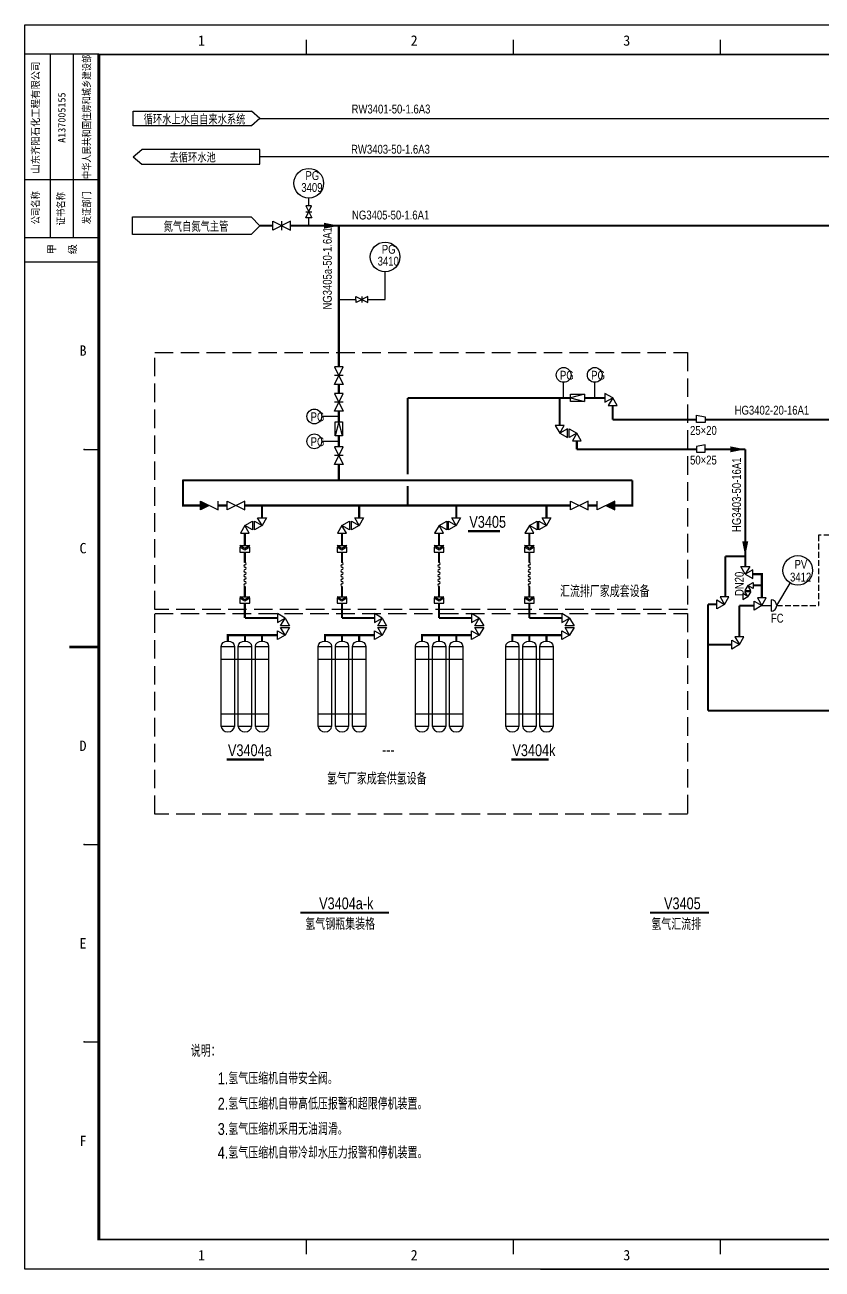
# Model space of a CAD drawing. Header units: millimetres. Extents: x 9671 to 25689, y -17516 to -2951.
# Drawn here: x 25094.9 to 25363.9, y -3496 to -3076 of the extents above; entities that cross this region are included whole.
import ezdxf
from ezdxf.enums import TextEntityAlignment as Align

# ---------------------------------------------------------------- set-up
doc = ezdxf.new("R2010")
doc.units = ezdxf.units.MM
doc.linetypes.add('DASH', pattern=[0.35, 0.25, -0.1])
for name, color, linetype in [('arrow', 7, 'Continuous'), ('DIM', 3, 'Continuous'), ('instrument', 3, 'Continuous'), ('PUB_TEXT', 7, 'Continuous'), ('PUB_TITLE', 4, 'Continuous'), ('sb', 2, 'Continuous'), ('主物料', 11, 'Continuous'), ('信号线', 6, 'DASH'), ('图层1', 1, 'Continuous'), ('图框', 4, 'Continuous')]:
    doc.layers.add(name, color=color, linetype=linetype)
doc.layers.add('放空气管', color=7, linetype='o_LINE', lineweight=30)
doc.styles.add('QSDI', font='SimSun.ttf', dxfattribs={"width": 0.8})
doc.styles.add('SEI', font='vcadtxt1.shx', dxfattribs={"width": 0.8, "bigfont": 'vcadhz.shx'})
doc.styles.add('XUE 100', font='vcadtxt1.shx', dxfattribs={"width": 0.85, "bigfont": 'vcadhz.shx'})
doc.linetypes.add('o_LINE', pattern='A,0.5,-0.2,["o",Standard,S=0.1,R=0,X=-0.1,Y=-0.05],-0.2', length=0.9)

# ---------------------------------------------------------------- blocks, each defined once
blk = doc.blocks.new('2#图框，横')
for p, q in [((7777.69, 0), (7777.69, 420)), ((7777.69, 420), (8371.69, 420)), ((7872.57, 415), (7872.57, 410)), ((7942.44, 415), (7942.44, 410)), ((8012.32, 415), (8012.32, 410)), ((7797.69, 276.67), (7802.69, 276.67)), ((7797.69, 143.33), (7802.69, 143.33)), ((7797.69, 76.67), (7802.69, 76.67)), ((7872.57, 10), (7872.57, 5)), ((7942.44, 10), (7942.44, 5)), ((8012.32, 10), (8012.32, 5)), ((8371.69, 0), (7777.69, 0)), ((7951.69, 0), (8371.69, 0))]:
    blk.add_line(p, q)
blk.add_lwpolyline([(7802.69, 10, 1, 1, 0), (7802.69, 410, 0.6, 0.6, 0), (8361.69, 410, 0.6, 0.6, 0), (8361.69, 10, 0.6, 0.6, 0)], format="xyseb", close=True)
for points, const_width in [([(7802.69, 210), (7792.69, 210)], 0.8), ([(7792.69, 210), (7802.69, 210)], 0.5)]:
    blk.add_lwpolyline(points, dxfattribs=dict(const_width=const_width))
for p in [(7797.69, 276.67), (7797.69, 210), (7797.69, 143.33), (7797.69, 76.67)]:
    blk.add_point(p)
at = {"style": 'QSDI'}
for s, p in [('1', (7836.11, 412.98)), ('2', (7907.86, 412.98)), ('3', (7979.61, 412.98)), ('B', (7796.11, 308.32)), ('C', (7796.11, 241.62)), ('D', (7796.11, 174.92)), ('E', (7796.11, 108.22)), ('F', (7796.11, 41.52)), ('1', (7836.11, 2.98)), ('2', (7907.86, 2.98)), ('3', (7979.61, 2.98))]:
    blk.add_text(s, height=3.5, dxfattribs=at).set_placement(p)
blk = doc.blocks.new('1#图框 附件栏')
for p, q in [((1378.65, 584.25), (1403.65, 584.25)), ((1387.17, 584), (1387.17, 522.12)), ((1394.92, 584), (1394.92, 522.12)), ((1403.65, 541.68), (1378.65, 541.68)), ((1403.65, 522.12), (1378.65, 522.12)), ((1378.65, 514), (1403.65, 514))]:
    blk.add_line(p, q)
blk.add_point((1403.65, 522.12))
at = {"style": 'QSDI'}
for tag, width, p in [('山东齐阳石化工程有限公司', 0.9, (1382.24, 562.69)), ('中华人民共和国住房和城乡建设部', 0.8, (1399.49, 562.92)), ('公司名称', 0.8, (1382.24, 532.28)), ('证书名称', 0.8, (1390.78, 531.97)), ('发证部门', 0.8, (1399.49, 532.28))]:
    blk.add_attdef(tag, text='', height=2.5, rotation=90, dxfattribs=dict(at, width=width)).set_placement(p, align=Align.MIDDLE_CENTER)
for tag, p in [('A237005152', (1391.09, 562.69)), ('乙', (1387.68, 518.28)), ('级', (1394.76, 518.28))]:
    blk.add_attdef(tag, text='', height=2.5, rotation=90, dxfattribs=at).set_placement(p, align=Align.MIDDLE_CENTER)

msp = doc.modelspace()

# ---------------------------------------------------------------- hatches: boundary and pattern name
at = {"layer": 'sb'}
h = msp.add_hatch(dxfattribs=at)
h.set_pattern_fill('ANSI31', color=256, scale=0.2, style=0)
h.set_pattern_definition([(135, (40664.37155, -1275.24933), (0.224506403, 0.224506403), [])])
h.paths.add_polyline_path([(25157.13, -3238.2), (25154.13, -3239.7), (25154.13, -3236.7)])
h = msp.add_hatch(dxfattribs=at)
h.set_pattern_fill('ANSI31', color=256, scale=0.2, style=0)
h.set_pattern_definition([(45, (9783.75337, -1275.24933), (-0.224506403, 0.224506403), [])])
h.paths.add_polyline_path([(25290.99, -3238.2), (25293.99, -3239.7), (25293.99, -3236.7)])

# ---------------------------------------------------------------- linework, layer by layer
at = {"layer": 'arrow'}
for p, q in [((25131.21, -3146.75), (25131.21, -3140.75)), ((25131.21, -3140.75), (25171.21, -3140.75)), ((25171.21, -3140.75), (25174.21, -3143.75)), ((25174.21, -3143.75), (25171.21, -3146.75)), ((25171.21, -3146.75), (25131.21, -3146.75))]:
    msp.add_line(p, q, dxfattribs=at)
for points in [[(25200.84, -3143.75, 0, 2, 0), (25195.84, -3143.75, 2, 2, 0)], [(25337.98, -3219.23, 0, 2, 0), (25332.98, -3219.23, 2, 2, 0)], [(25337.98, -3255.33, 0, 2, 0), (25337.98, -3250.33, 2, 2, 0)]]:
    msp.add_lwpolyline(points, format="xyseb", dxfattribs=at)
at = {"layer": 'DIM'}
for p, q in [((25167.48, -3251.72), (25170.79, -3251.72)), ((25169.13, -3252.72), (25167.48, -3251.72)), ((25170.79, -3251.72), (25169.13, -3252.72)), ((25200.24, -3251.72), (25203.56, -3251.72)), ((25201.9, -3252.72), (25200.24, -3251.72)), ((25203.56, -3251.72), (25201.9, -3252.72)), ((25233, -3251.72), (25236.32, -3251.72)), ((25234.66, -3252.72), (25233, -3251.72)), ((25236.32, -3251.72), (25234.66, -3252.72)), ((25263.48, -3251.72), (25266.79, -3251.72)), ((25265.13, -3252.72), (25263.48, -3251.72)), ((25266.79, -3251.72), (25265.13, -3252.72)), ((25167.48, -3268.98), (25170.79, -3268.98)), ((25169.13, -3269.98), (25167.48, -3268.98)), ((25170.79, -3268.98), (25169.13, -3269.98)), ((25200.24, -3268.98), (25203.56, -3268.98)), ((25201.9, -3269.98), (25200.24, -3268.98)), ((25203.56, -3268.98), (25201.9, -3269.98)), ((25233, -3268.98), (25236.32, -3268.98)), ((25234.66, -3269.98), (25233, -3268.98)), ((25236.32, -3268.98), (25234.66, -3269.98)), ((25263.48, -3268.98), (25266.79, -3268.98)), ((25265.13, -3269.98), (25263.48, -3268.98)), ((25266.79, -3268.98), (25265.13, -3269.98))]:
    msp.add_line(p, q, dxfattribs=at)
for points in [[(25167.48, -3252.26), (25167.48, -3253.92), (25170.79, -3253.92), (25170.79, -3252.26), (25169.13, -3253.26)], [(25200.24, -3252.26), (25200.24, -3253.92), (25203.56, -3253.92), (25203.56, -3252.26), (25201.9, -3253.26)], [(25233, -3252.26), (25233, -3253.92), (25236.32, -3253.92), (25236.32, -3252.26), (25234.66, -3253.26)], [(25263.48, -3252.26), (25263.48, -3253.92), (25266.79, -3253.92), (25266.79, -3252.26), (25265.13, -3253.26)], [(25167.48, -3269.52), (25167.48, -3271.18), (25170.79, -3271.18), (25170.79, -3269.52), (25169.13, -3270.52)], [(25200.24, -3269.52), (25200.24, -3271.18), (25203.56, -3271.18), (25203.56, -3269.52), (25201.9, -3270.52)], [(25233, -3269.52), (25233, -3271.18), (25236.32, -3271.18), (25236.32, -3269.52), (25234.66, -3270.52)], [(25263.48, -3269.52), (25263.48, -3271.18), (25266.79, -3271.18), (25266.79, -3269.52), (25265.13, -3270.52)]]:
    msp.add_lwpolyline(points, close=True, dxfattribs=at)
at = {"layer": 'instrument'}
for p, q in [((25174.21, -3107.55), (25634.7, -3107.55)), ((25372.36, -3120.47), (25174.19, -3120.47)), ((25189.68, -3139.09), (25191.68, -3139.08)), ((25208.63, -3167.65), (25208.64, -3169.65)), ((25293.25, -3201.86), (25290.65, -3200.36)), ((25290.65, -3200.36), (25290.65, -3203.36)), ((25290.65, -3203.36), (25293.25, -3201.86)), ((25293.25, -3201.86), (25291.75, -3204.46)), ((25291.75, -3204.46), (25294.75, -3204.46)), ((25294.75, -3204.46), (25293.25, -3201.86)), ((25276.86, -3211.19), (25273.86, -3211.19)), ((25273.86, -3211.19), (25275.36, -3213.79)), ((25275.36, -3213.79), (25276.86, -3211.19)), ((25277.96, -3212.29), (25275.36, -3213.79)), ((25277.96, -3215.29), (25277.96, -3212.29)), ((25278.56, -3215.29), (25278.56, -3212.29)), ((25278.56, -3212.29), (25281.15, -3213.79)), ((25275.36, -3213.79), (25277.96, -3215.29)), ((25281.15, -3213.79), (25278.56, -3215.29)), ((25281.15, -3213.79), (25279.65, -3216.38)), ((25279.65, -3216.38), (25282.65, -3216.38)), ((25282.65, -3216.38), (25281.15, -3213.79)), ((25174.92, -3244.94), (25173.42, -3242.34)), ((25173.42, -3242.34), (25176.42, -3242.34)), ((25176.42, -3242.34), (25174.92, -3244.94)), ((25207.69, -3244.94), (25206.19, -3242.34)), ((25206.19, -3242.34), (25209.19, -3242.34)), ((25209.19, -3242.34), (25207.69, -3244.94)), ((25240.45, -3244.94), (25238.95, -3242.34)), ((25238.95, -3242.34), (25241.95, -3242.34)), ((25241.95, -3242.34), (25240.45, -3244.94)), ((25270.92, -3244.94), (25269.42, -3242.34)), ((25269.42, -3242.34), (25272.42, -3242.34)), ((25272.42, -3242.34), (25270.92, -3244.94)), ((25169.13, -3244.94), (25167.63, -3247.53)), ((25169.13, -3244.94), (25171.73, -3243.44)), ((25171.73, -3246.44), (25169.13, -3244.94)), ((25170.63, -3247.53), (25169.13, -3244.94)), ((25171.73, -3243.44), (25171.73, -3246.44)), ((25172.33, -3246.44), (25172.33, -3243.44)), ((25172.33, -3243.44), (25174.92, -3244.94)), ((25174.92, -3244.94), (25172.33, -3246.44)), ((25201.9, -3244.94), (25200.4, -3247.53)), ((25201.9, -3244.94), (25204.49, -3243.44)), ((25204.49, -3246.44), (25201.9, -3244.94)), ((25203.4, -3247.53), (25201.9, -3244.94)), ((25204.49, -3243.44), (25204.49, -3246.44)), ((25205.09, -3246.44), (25205.09, -3243.44)), ((25205.09, -3243.44), (25207.69, -3244.94)), ((25207.69, -3244.94), (25205.09, -3246.44)), ((25234.66, -3244.94), (25233.16, -3247.53)), ((25234.66, -3244.94), (25237.26, -3243.44)), ((25237.26, -3246.44), (25234.66, -3244.94)), ((25236.16, -3247.53), (25234.66, -3244.94)), ((25237.26, -3243.44), (25237.26, -3246.44)), ((25237.86, -3246.44), (25237.86, -3243.44)), ((25237.86, -3243.44), (25240.45, -3244.94)), ((25240.45, -3244.94), (25237.86, -3246.44)), ((25265.13, -3244.94), (25263.63, -3247.53)), ((25265.13, -3244.94), (25267.73, -3243.44)), ((25267.73, -3246.44), (25265.13, -3244.94)), ((25266.63, -3247.53), (25265.13, -3244.94)), ((25267.73, -3243.44), (25267.73, -3246.44)), ((25268.33, -3246.44), (25268.33, -3243.44)), ((25268.33, -3243.44), (25270.92, -3244.94)), ((25270.92, -3244.94), (25268.33, -3246.44)), ((25167.63, -3247.53), (25170.63, -3247.53)), ((25200.4, -3247.53), (25203.4, -3247.53)), ((25233.16, -3247.53), (25236.16, -3247.53)), ((25263.63, -3247.53), (25266.63, -3247.53)), ((25336.48, -3258.78), (25339.48, -3258.78)), ((25337.98, -3261.37), (25336.48, -3258.78)), ((25339.48, -3258.78), (25337.98, -3261.37)), ((25340.58, -3259.87), (25337.98, -3261.37)), ((25337.98, -3261.37), (25340.58, -3262.87)), ((25340.58, -3262.87), (25340.58, -3259.87)), ((25338.87, -3265.17), (25337.87, -3266.9)), ((25337.87, -3266.9), (25339.87, -3266.9)), ((25337.87, -3267.21), (25339.87, -3267.21)), ((25338.87, -3268.94), (25337.87, -3267.21)), ((25338.87, -3265.17), (25340.6, -3264.17)), ((25339.87, -3266.9), (25338.87, -3265.17)), ((25340.6, -3266.17), (25338.87, -3265.17)), ((25339.87, -3267.21), (25338.87, -3268.94)), ((25340.6, -3264.17), (25340.6, -3266.17)), ((25328.4, -3270.06), (25330.99, -3271.56)), ((25328.4, -3273.06), (25328.4, -3270.06)), ((25330.99, -3271.56), (25328.4, -3273.06)), ((25329.49, -3268.97), (25330.99, -3271.56)), ((25332.49, -3268.97), (25329.49, -3268.97)), ((25330.99, -3271.56), (25332.49, -3268.97)), ((25337.14, -3267.94), (25337.14, -3269.94)), ((25338.87, -3268.94), (25337.14, -3267.94)), ((25337.14, -3269.94), (25338.87, -3268.94)), ((25340.98, -3270.47), (25343.58, -3271.97)), ((25340.98, -3273.47), (25340.98, -3270.47)), ((25342.08, -3269.37), (25343.58, -3271.97)), ((25345.08, -3269.37), (25342.08, -3269.37)), ((25343.58, -3271.97), (25345.08, -3269.37)), ((25346.68, -3270.05), (25346.68, -3273.89)), ((25182.7, -3276.18), (25180.1, -3274.68)), ((25180.1, -3274.68), (25180.1, -3277.68)), ((25215.46, -3276.18), (25212.86, -3274.68)), ((25212.86, -3274.68), (25212.86, -3277.68)), ((25248.22, -3276.18), (25245.63, -3274.68)), ((25245.63, -3274.68), (25245.63, -3277.68)), ((25278.7, -3276.18), (25276.1, -3274.68)), ((25276.1, -3274.68), (25276.1, -3277.68)), ((25343.58, -3271.97), (25340.98, -3273.47)), ((25343.58, -3271.97), (25346.68, -3271.97)), ((25180.1, -3277.68), (25182.7, -3276.18)), ((25181.2, -3278.78), (25182.7, -3276.18)), ((25184.2, -3278.78), (25181.2, -3278.78)), ((25182.7, -3281.97), (25181.2, -3279.38)), ((25181.2, -3279.38), (25184.2, -3279.38)), ((25182.7, -3276.18), (25184.2, -3278.78)), ((25184.2, -3279.38), (25182.7, -3281.97)), ((25212.86, -3277.68), (25215.46, -3276.18)), ((25213.96, -3278.78), (25215.46, -3276.18)), ((25216.96, -3278.78), (25213.96, -3278.78)), ((25215.46, -3281.97), (25213.96, -3279.38)), ((25213.96, -3279.38), (25216.96, -3279.38)), ((25215.46, -3276.18), (25216.96, -3278.78)), ((25216.96, -3279.38), (25215.46, -3281.97)), ((25245.63, -3277.68), (25248.22, -3276.18)), ((25246.72, -3278.78), (25248.22, -3276.18)), ((25249.72, -3278.78), (25246.72, -3278.78)), ((25248.22, -3281.97), (25246.72, -3279.38)), ((25246.72, -3279.38), (25249.72, -3279.38)), ((25248.22, -3276.18), (25249.72, -3278.78)), ((25249.72, -3279.38), (25248.22, -3281.97)), ((25276.1, -3277.68), (25278.7, -3276.18)), ((25277.2, -3278.78), (25278.7, -3276.18)), ((25280.2, -3278.78), (25277.2, -3278.78)), ((25278.7, -3281.97), (25277.2, -3279.38)), ((25277.2, -3279.38), (25280.2, -3279.38)), ((25278.7, -3276.18), (25280.2, -3278.78)), ((25280.2, -3279.38), (25278.7, -3281.97)), ((25180.1, -3283.47), (25180.1, -3280.47)), ((25180.1, -3280.47), (25182.7, -3281.97)), ((25182.7, -3281.97), (25180.1, -3283.47)), ((25212.87, -3283.47), (25212.87, -3280.47)), ((25212.87, -3280.47), (25215.46, -3281.97)), ((25215.46, -3281.97), (25212.87, -3283.47)), ((25245.63, -3283.47), (25245.63, -3280.47)), ((25245.63, -3280.47), (25248.22, -3281.97)), ((25248.22, -3281.97), (25245.63, -3283.47)), ((25276.1, -3283.47), (25276.1, -3280.47)), ((25276.1, -3280.47), (25278.7, -3281.97)), ((25278.7, -3281.97), (25276.1, -3283.47)), ((25333.43, -3283.65), (25336.02, -3285.15)), ((25333.43, -3286.65), (25333.43, -3283.65)), ((25334.52, -3282.56), (25336.02, -3285.15)), ((25337.52, -3282.56), (25334.52, -3282.56)), ((25336.02, -3285.15), (25337.52, -3282.56)), ((25336.02, -3285.15), (25333.43, -3286.65))]:
    msp.add_line(p, q, dxfattribs=at)
for points in [[(25189.67, -3137.09), (25191.69, -3141.08), (25189.69, -3141.09), (25191.67, -3137.08)], [(25184.54, -3142.25), (25178.54, -3145.25), (25178.54, -3142.25), (25184.54, -3145.25)], [(25210.63, -3167.63), (25206.64, -3169.66), (25206.63, -3167.66), (25210.64, -3169.63)], [(25199.34, -3191.35), (25202.34, -3197.35), (25199.34, -3197.35), (25202.34, -3191.35)], [(25199.34, -3200.35), (25202.34, -3206.35), (25199.34, -3206.35), (25202.34, -3200.35)], [(25199.34, -3218.35), (25202.34, -3224.35), (25199.34, -3224.35), (25202.34, -3218.35)], [(25163.13, -3236.7), (25169.13, -3239.7), (25169.13, -3236.7), (25163.13, -3239.7)], [(25284.99, -3236.7), (25278.99, -3239.7), (25278.99, -3236.7), (25284.99, -3239.7)]]:
    msp.add_lwpolyline(points, close=True, dxfattribs=at)
for points in [[(25157.13, -3238.2), (25154.13, -3239.7), (25154.13, -3236.7), (25160.13, -3239.7), (25160.13, -3236.7)], [(25290.99, -3238.2), (25293.99, -3239.7), (25293.99, -3236.7), (25287.99, -3239.7), (25287.99, -3236.7)]]:
    msp.add_lwpolyline(points, dxfattribs=at)
at = {"layer": 'instrument', "color": 4}
for centre, radius in [((25190.68, -3129.42), 5), ((25216.44, -3154.3), 5), ((25276.7, -3194.11), 2.5), ((25287.22, -3194.11), 2.5), ((25192.57, -3208.14), 2.5), ((25192.57, -3216.54), 2.5), ((25355.72, -3260.09), 5)]:
    msp.add_circle(centre, radius, dxfattribs=at)
at = {"layer": 'instrument'}
msp.add_arc((25346.68, -3271.97), 1.92, 270, 90, dxfattribs=at)
at = {"layer": 'PUB_TEXT', "color": 2, "const_width": 0.7}
for points in [[(25244.45, -3246.85), (25255.22, -3246.85)], [(25163, -3323.94), (25175.63, -3323.94)], [(25259, -3323.94), (25271.63, -3323.94)], [(25187.82, -3375.64), (25217.73, -3375.64)], [(25305.87, -3375.64), (25325.75, -3375.64)]]:
    msp.add_lwpolyline(points, dxfattribs=at)
at = {"layer": 'PUB_TITLE'}
for p, q in [((25175.98, -3276.18), (25180.1, -3276.18)), ((25208.74, -3276.18), (25212.86, -3276.18)), ((25241.51, -3276.18), (25245.63, -3276.18)), ((25271.98, -3276.18), (25276.1, -3276.18))]:
    msp.add_line(p, q, dxfattribs=at)
at = {"layer": 'sb'}
for p, q in [((25190.68, -3137.09), (25190.68, -3134.42)), ((25190.68, -3143.75), (25190.68, -3141.09)), ((25216.44, -3168.63), (25216.44, -3159.3)), ((25210.64, -3168.63), (25216.44, -3168.63)), ((25276.7, -3201.86), (25276.7, -3196.61)), ((25287.22, -3201.86), (25287.22, -3196.61)), ((25161.16, -3290.04), (25177.15, -3290.04)), ((25193.92, -3290.04), (25209.91, -3290.04)), ((25226.68, -3290.04), (25242.68, -3290.04)), ((25257.16, -3290.04), (25273.15, -3290.04)), ((25161.16, -3308.52), (25177.15, -3308.52)), ((25193.92, -3308.52), (25209.91, -3308.52)), ((25226.68, -3308.52), (25242.68, -3308.52)), ((25257.16, -3308.52), (25273.15, -3308.52))]:
    msp.add_line(p, q, dxfattribs=at)
at = {"layer": 'sb', "color": 3}
for p, q in [((25181.54, -3142.25), (25181.54, -3145.25)), ((25202.34, -3194.35), (25199.34, -3194.35)), ((25202.34, -3203.35), (25199.34, -3203.35)), ((25202.34, -3221.35), (25199.34, -3221.35))]:
    msp.add_line(p, q, dxfattribs=at)
at = {"layer": 'sb', "color": 4}
for p, q in [((25200.84, -3208.14), (25195.07, -3208.14)), ((25200.84, -3216.54), (25195.07, -3216.54)), ((25348.6, -3271.97), (25353.15, -3264.37))]:
    msp.add_line(p, q, dxfattribs=at)
at = {"layer": 'sb', "linetype": 'DASH', "ltscale": 25}
for points in [[(25138.72, -3186.56), (25318.48, -3186.56), (25318.48, -3273.29), (25138.72, -3273.29)], [(25138.72, -3274.66), (25318.48, -3274.66), (25318.48, -3342.37), (25138.72, -3342.37)]]:
    msp.add_lwpolyline(points, close=True, dxfattribs=at)
at = {"layer": 'sb'}
for points in [[(25161.16, -3312.82), (25161.16, -3285.74), (25165.62, -3285.74), (25165.62, -3312.82)], [(25166.92, -3312.82), (25166.92, -3285.74), (25171.38, -3285.74), (25171.38, -3312.82)], [(25172.69, -3312.82), (25172.69, -3285.74), (25177.15, -3285.74), (25177.15, -3312.82)], [(25193.92, -3312.82), (25193.92, -3285.74), (25198.38, -3285.74), (25198.38, -3312.82)], [(25199.69, -3312.82), (25199.69, -3285.74), (25204.15, -3285.74), (25204.15, -3312.82)], [(25205.45, -3312.82), (25205.45, -3285.74), (25209.91, -3285.74), (25209.91, -3312.82)], [(25226.68, -3312.82), (25226.68, -3285.74), (25231.14, -3285.74), (25231.14, -3312.82)], [(25232.45, -3312.82), (25232.45, -3285.74), (25236.91, -3285.74), (25236.91, -3312.82)], [(25238.22, -3312.82), (25238.22, -3285.74), (25242.68, -3285.74), (25242.68, -3312.82)], [(25257.16, -3312.82), (25257.16, -3285.74), (25261.62, -3285.74), (25261.62, -3312.82)], [(25262.92, -3312.82), (25262.92, -3285.74), (25267.38, -3285.74), (25267.38, -3312.82)], [(25268.69, -3312.82), (25268.69, -3285.74), (25273.15, -3285.74), (25273.15, -3312.82)]]:
    msp.add_lwpolyline(points, close=True, dxfattribs=at)
at = {"layer": 'sb', "extrusion": (0, 0, -1)}
for centre in [(25163.39, -3285.74), (25169.15, -3285.74), (25174.92, -3285.74), (25196.15, -3285.74), (25201.92, -3285.74), (25207.68, -3285.74), (25228.91, -3285.74), (25234.68, -3285.74), (25240.45, -3285.74), (25259.39, -3285.74), (25265.15, -3285.74), (25270.92, -3285.74)]:
    msp.add_ellipse(centre, major_axis=(2.23, 0), ratio=0.793629, start_param=3.141593, end_param=6.283185, dxfattribs=at)
at = {"layer": 'sb'}
for centre in [(25163.39, -3312.82), (25169.15, -3312.82), (25174.92, -3312.82), (25196.15, -3312.82), (25201.92, -3312.82), (25207.68, -3312.82), (25228.91, -3312.82), (25234.68, -3312.82), (25240.45, -3312.82), (25259.39, -3312.82), (25265.15, -3312.82), (25270.92, -3312.82)]:
    msp.add_ellipse(centre, major_axis=(2.23, 0), ratio=0.793629, start_param=3.141593, end_param=6.283185, dxfattribs=at)
at = {"layer": '主物料'}
msp.add_line((25200.84, -3168.66), (25206.64, -3168.66), dxfattribs=at)
at = {"layer": '主物料', "const_width": 0.7}
for points in [[(25174.21, -3143.75), (25178.54, -3143.75)], [(25184.54, -3143.75), (25190.68, -3143.75)], [(25190.68, -3143.75), (25213.03, -3143.75)], [(25200.84, -3147.24), (25200.84, -3143.75)], [(25213.03, -3143.75), (25516.46, -3143.75)], [(25200.84, -3161.15), (25200.84, -3147.24)], [(25200.84, -3191.35), (25200.84, -3161.15)], [(25200.84, -3197.35), (25200.84, -3200.35)], [(25224.06, -3201.86), (25278.99, -3201.86)], [(25224.06, -3227.66), (25224.06, -3201.86)], [(25275.36, -3201.86), (25275.36, -3211.19)], [(25283.79, -3201.86), (25290.65, -3201.86)], [(25293.25, -3204.46), (25293.25, -3209.21)], [(25200.84, -3206.35), (25200.84, -3209.93)], [(25293.25, -3209.21), (25321.48, -3209.21)], [(25324.48, -3209.21), (25472.87, -3209.21)], [(25200.84, -3214.73), (25200.84, -3218.35)], [(25281.15, -3216.38), (25281.15, -3219.23)], [(25281.15, -3219.23), (25321.48, -3219.23)], [(25324.48, -3219.23), (25337.98, -3219.23)], [(25337.98, -3258.78), (25337.98, -3219.23)], [(25200.84, -3224.35), (25200.84, -3229.66), (25148.14, -3229.66)], [(25154.13, -3238.2), (25148.25, -3238.2), (25148.25, -3229.52)], [(25200.84, -3229.66), (25299.87, -3229.66)], [(25293.99, -3238.2), (25299.87, -3238.2), (25299.87, -3229.66)], [(25224.06, -3238.2), (25224.06, -3231.66)], [(25163.13, -3238.2), (25160.13, -3238.2)], [(25169.13, -3238.2), (25278.99, -3238.2)], [(25174.92, -3242.34), (25174.92, -3238.2)], [(25207.69, -3242.34), (25207.69, -3238.2)], [(25240.45, -3242.34), (25240.45, -3238.2)], [(25270.92, -3242.34), (25270.92, -3238.2)], [(25284.99, -3238.2), (25287.99, -3238.2)], [(25169.13, -3251.72), (25169.13, -3247.53)], [(25201.9, -3251.72), (25201.9, -3247.53)], [(25234.66, -3251.72), (25234.66, -3247.53)], [(25265.13, -3251.72), (25265.13, -3247.53)], [(25169.13, -3257.45), (25169.13, -3257.45), (25169.13, -3253.92)], [(25201.9, -3257.45), (25201.9, -3257.45), (25201.9, -3253.92)], [(25234.66, -3257.45), (25234.66, -3257.45), (25234.66, -3253.92)], [(25265.13, -3257.45), (25265.13, -3257.45), (25265.13, -3253.92)], [(25331.24, -3268.97), (25331.24, -3255.33)], [(25337.98, -3255.33), (25331.24, -3255.33)], [(25340.58, -3261.37), (25343.58, -3261.37), (25343.58, -3269.37)], [(25169.13, -3268.98), (25169.13, -3268.98), (25169.13, -3265.45)], [(25201.9, -3268.98), (25201.9, -3268.98), (25201.9, -3265.45)], [(25234.66, -3268.98), (25234.66, -3268.98), (25234.66, -3265.45)], [(25265.13, -3268.98), (25265.13, -3268.98), (25265.13, -3265.45)], [(25343.58, -3265.17), (25340.6, -3265.17)], [(25169.13, -3276.18), (25169.13, -3271.18)], [(25201.9, -3276.18), (25201.9, -3271.18)], [(25234.66, -3276.18), (25234.66, -3271.18)], [(25265.13, -3276.18), (25265.13, -3271.18)], [(25325.41, -3288.56), (25325.41, -3271.56)], [(25328.4, -3271.56), (25325.41, -3271.56)], [(25336.02, -3282.56), (25336.02, -3282.56), (25336.02, -3271.97)], [(25340.98, -3271.97), (25336.02, -3271.97)], [(25169.13, -3276.18), (25180.1, -3276.18)], [(25201.9, -3276.18), (25212.86, -3276.18)], [(25234.66, -3276.18), (25245.63, -3276.18)], [(25265.13, -3276.18), (25276.1, -3276.18)], [(25163.39, -3283.97), (25163.39, -3281.97), (25174.92, -3281.97), (25174.92, -3283.97)], [(25169.15, -3283.97), (25169.15, -3281.97)], [(25174.92, -3281.97), (25180.1, -3281.97)], [(25196.15, -3283.97), (25196.15, -3281.97), (25207.69, -3281.97), (25207.69, -3283.97)], [(25201.92, -3283.97), (25201.92, -3281.97)], [(25207.69, -3281.97), (25212.87, -3281.97)], [(25228.91, -3283.97), (25228.91, -3281.97), (25240.45, -3281.97), (25240.45, -3283.97)], [(25234.68, -3283.97), (25234.68, -3281.97)], [(25240.45, -3281.97), (25245.63, -3281.97)], [(25259.39, -3283.97), (25259.39, -3281.97), (25270.92, -3281.97), (25270.92, -3283.97)], [(25265.15, -3283.97), (25265.15, -3281.97)], [(25270.92, -3281.97), (25276.1, -3281.97)], [(25333.43, -3285.15), (25325.41, -3285.15)], [(25325.41, -3288.56), (25325.41, -3307.42)], [(25377.92, -3307.42), (25325.41, -3307.42)]]:
    msp.add_lwpolyline(points, dxfattribs=at)
at = {"layer": '主物料'}
for centre, start, end in [((25169.13, -3258.65), 90, 270), ((25169.13, -3257.85), 270, 90), ((25169.13, -3259.45), 270, 90), ((25201.9, -3258.65), 90, 270), ((25201.9, -3257.85), 270, 90), ((25201.9, -3259.45), 270, 90), ((25234.66, -3258.65), 90, 270), ((25234.66, -3257.85), 270, 90), ((25234.66, -3259.45), 270, 90), ((25265.13, -3258.65), 90, 270), ((25265.13, -3257.85), 270, 90), ((25265.13, -3259.45), 270, 90), ((25169.13, -3260.25), 90, 270), ((25169.13, -3261.85), 90, 270), ((25169.13, -3263.45), 90, 270), ((25169.13, -3261.05), 270, 90), ((25169.13, -3262.65), 270, 90), ((25201.9, -3260.25), 90, 270), ((25201.9, -3261.85), 90, 270), ((25201.9, -3263.45), 90, 270), ((25201.9, -3261.05), 270, 90), ((25201.9, -3262.65), 270, 90), ((25234.66, -3260.25), 90, 270), ((25234.66, -3261.85), 90, 270), ((25234.66, -3263.45), 90, 270), ((25234.66, -3261.05), 270, 90), ((25234.66, -3262.65), 270, 90), ((25265.13, -3260.25), 90, 270), ((25265.13, -3261.85), 90, 270), ((25265.13, -3263.45), 90, 270), ((25265.13, -3261.05), 270, 90), ((25265.13, -3262.65), 270, 90), ((25169.13, -3265.05), 90, 270), ((25169.13, -3264.25), 270, 90), ((25201.9, -3265.05), 90, 270), ((25201.9, -3264.25), 270, 90), ((25234.66, -3265.05), 90, 270), ((25234.66, -3264.25), 270, 90), ((25265.13, -3265.05), 90, 270), ((25265.13, -3264.25), 270, 90)]:
    msp.add_arc(centre, 0.4, start, end, dxfattribs=at)
at = {"layer": '信号线', "color": 4, "ltscale": 8}
for p, q in [((25388.85, -3248.21), (25362.7, -3248.21)), ((25362.7, -3248.21), (25362.7, -3271.97)), ((25348.6, -3271.97), (25362.7, -3271.97))]:
    msp.add_line(p, q, dxfattribs=at)
at = {"layer": '图层1'}
for p, q in [((25278.99, -3203.06), (25278.99, -3200.66)), ((25278.99, -3200.66), (25283.79, -3200.66)), ((25283.79, -3200.66), (25278.99, -3201.86)), ((25278.99, -3201.86), (25283.79, -3203.06)), ((25283.79, -3203.06), (25278.99, -3203.06)), ((25283.79, -3200.66), (25283.79, -3203.06)), ((25199.64, -3209.93), (25202.04, -3209.93)), ((25199.64, -3214.73), (25199.64, -3209.93)), ((25200.84, -3209.93), (25199.64, -3214.73)), ((25202.04, -3214.73), (25200.84, -3209.93)), ((25202.04, -3209.93), (25202.04, -3214.73)), ((25202.04, -3214.73), (25199.64, -3214.73))]:
    msp.add_line(p, q, dxfattribs=at)
at = {"layer": '图层1', "color": 7}
for p, q in [((25321.48, -3210.21), (25321.48, -3207.71)), ((25321.48, -3207.71), (25324.48, -3208.21)), ((25324.48, -3208.21), (25324.48, -3210.21)), ((25324.48, -3210.21), (25321.48, -3210.21)), ((25324.48, -3217.73), (25321.48, -3218.23)), ((25321.48, -3218.23), (25321.48, -3220.23)), ((25321.48, -3220.23), (25324.48, -3220.23)), ((25324.48, -3220.23), (25324.48, -3217.73))]:
    msp.add_line(p, q, dxfattribs=at)
at = {"layer": '图框', "color": 2}
for p, q in [((25131.49, -3110.03), (25131.49, -3105.08)), ((25131.49, -3105.08), (25171.38, -3105.08)), ((25161.49, -3105.08), (25171.38, -3105.08)), ((25174.21, -3107.55), (25171.38, -3105.08)), ((25174.21, -3107.55), (25171.38, -3105.08)), ((25174.21, -3107.55), (25171.38, -3110.03)), ((25174.21, -3107.55), (25171.38, -3110.03)), ((25171.38, -3110.03), (25131.49, -3110.03)), ((25171.38, -3110.03), (25161.49, -3110.03)), ((25131.49, -3120.47), (25134.32, -3118)), ((25131.49, -3120.47), (25134.32, -3122.94)), ((25174.19, -3118), (25134.32, -3118)), ((25174.19, -3122.94), (25174.19, -3118)), ((25134.32, -3122.94), (25174.19, -3122.94))]:
    msp.add_line(p, q, dxfattribs=at)

# ---------------------------------------------------------------- block references
msp.add_blockref('2#图框，横', (17317.21, -3495.96))
msp.add_blockref('1#图框 附件栏', (23716.26, -3669.96)).add_auto_attribs({'乙': '甲', '级': '级', '公司名称': '公司名称', '证书名称': '证书名称', '发证部门': '发证部门', '山东齐阳石化工程有限公司': '山东齐阳石化工程有限公司', 'A237005152': 'A137005155', '中华人民共和国住房和城乡建设部': '中华人民共和国住房和城乡建设部'})

# ---------------------------------------------------------------- texts
at = {"layer": 'PUB_TEXT', "style": 'SEI', "width": 0.8}
for s, height, p in [('RW3401-50-1.6A3', 3, (25205.14, -3105.86)), ('循环水上水自自来水系统', 3, (25134.99, -3109.57)), ('RW3403-50-1.6A3', 3, (25204.97, -3119.44)), ('NG3405-50-1.6A1', 3, (25205.3, -3141.64)), ('氮气自氮气主管', 3, (25141.71, -3145.76)), ('HG3402-20-16A1', 3, (25334.4, -3207.52)), ('25×20', 3, (25319.36, -3214.34)), ('50×25', 3, (25319.36, -3224.35)), ('V3405', 4, (25244.88, -3245.71)), ('汇流排厂家成套设备', 4, (25275.46, -3269.14)), ('FC', 3, (25346.65, -3277.73)), ('V3404a', 4, (25163.43, -3322.8)), ('---', 4, (25215.39, -3322.62)), ('V3404k', 4, (25259.43, -3322.8)), ('氢气厂家成套供氢设备', 4, (25196.86, -3332.38)), ('V3404a-k', 4, (25194.19, -3374.5)), ('V3405', 4, (25310.58, -3374.5)), ('氢气钢瓶集装格', 4, (25189.54, -3381.44)), ('氢气汇流排', 4, (25306.29, -3381.52)), ('说明：', 4, (25150.87, -3424.28)), ('1.氢气压缩机自带安全阀。', 4, (25159.98, -3433.56)), ('2.氢气压缩机自带高低压报警和超限停机装置。', 4, (25159.98, -3442.11)), ('3.氢气压缩机采用无油润滑。', 4, (25159.98, -3450.65)), ('4.氢气压缩机自带冷却水压力报警和停机装置。', 4, (25159.98, -3458.64))]:
    msp.add_text(s, height=height, dxfattribs=at).set_placement(p)
at = {"layer": 'PUB_TEXT', "color": 4, "style": 'SEI', "width": 0.8}
for s, p in [('PG', (25189.58, -3128.33)), ('3409', (25188.18, -3132.34)), ('3410', (25213.94, -3157.22)), ('PG', (25215.34, -3153.21)), ('PG', (25275.46, -3195.73)), ('PG', (25285.98, -3195.73)), ('PG', (25191.33, -3209.75)), ('PG', (25191.33, -3218.15)), ('PV', (25354.62, -3259.56)), ('3412', (25353.1, -3263.85))]:
    msp.add_text(s, height=3, dxfattribs=at).set_placement(p)
at = {"layer": 'PUB_TEXT', "style": 'SEI', "width": 0.8}
for s, p in [('NG3405a-50-1.6A1', (25198.46, -3172.06)), ('HG3403-50-16A1', (25336.55, -3247.15)), ('DN20', (25337.48, -3268.76))]:
    msp.add_text(s, height=3, rotation=90, dxfattribs=at).set_placement(p)
at = {"layer": '放空气管', "linetype": 'ByBlock', "ltscale": 200, "style": 'XUE 100', "width": 0.85}
msp.add_attdef('去循环水池', text='', height=2.83, dxfattribs=at).set_placement((25151.52, -3120.91), align=Align.MIDDLE_CENTER)

doc.saveas('drawing.dxf')
